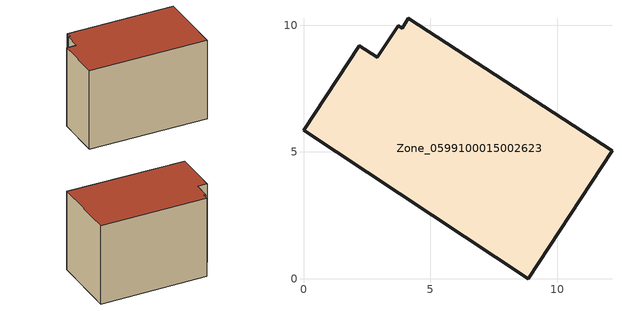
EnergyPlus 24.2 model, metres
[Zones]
Zone_0599100015002623
 floor ground (C_G): 12.16,5.04 8.85,0 0,5.85 2.19,9.2 2.92,8.73 3.73,9.97 3.88,9.88 4.14,10.28 z0.74
 wall outside (C_F): 2.19,9.2 0,5.85 8.85,0 12.16,5.04 4.14,10.28 3.88,9.88 3.73,9.97 2.92,8.73 2.19,9.2 z0.74:8.1
 roof outside (C_R): 4.14,10.28 3.88,9.88 3.73,9.97 2.92,8.73 2.19,9.2 0,5.85 8.85,0 12.16,5.04 z8.1
[BUILDING]
Pand.0599100015002623: North Axis=0; Terrain=City; Loads Convergence Tolerance Value=0.04; Temperature Convergence Tolerance Value=0.4; Solar Distribution=FullExterior; Maximum Number of Warmup Days=25; Minimum Number of Warmup Days=1
[Site:Location]
Rotterdam.The.Hague.AP_ZH_NLD Design_Conditions: Latitude=51.96; Longitude=4.45; Time Zone=1; Elevation=-4.5
[SITE:GROUNDTEMPERATURE:BUILDINGSURFACE]
18, 18, 18, 18, 18, 18, 18, 18, 18, 18, 18, 18
[MATERIAL] Thermal Absorptance=0.9; Solar Absorptance=0.7; Visible Absorptance=0.7
Name | Roughness | Thickness | Conductivity | Density | Specific Heat
G.TI.1965-1974 | MediumSmooth | 0.15 | 0.882353 | 540 | 1210
F.TI.1965-1974 | Rough | 0.3 | 0.697674 | 1920 | 840
R.TI.1965-1974 | MediumRough | 0.2 | 0.232558 | 1500 | 1000
[CONSTRUCTION]
C_G: G.TI.1965-1974
C_F: F.TI.1965-1974
C_R: R.TI.1965-1974
[ZONE]
Zone_0599100015002623: Type=1; Multiplier=1; Ceiling Height=Autocalculate; Volume=Autocalculate; Floor Area=autocalculate; Part of Total Floor Area=Yes
[ZONEINFILTRATION:DESIGNFLOWRATE]
Infil_Zone_0599100015002623: Zone or ZoneList or Space or SpaceList=Zone_0599100015002623; Schedule=AlwaysOn; Design Flow Rate Calculation Method=Flow/Area; Flow Rate per Floor Area=0.003; Constant Term Coefficient=1; Temperature Term Coefficient=0; Velocity Term Coefficient=0; Velocity Squared Term Coefficient=0
[HVACTEMPLATE:ZONE:IDEALLOADSAIRSYSTEM]
Zone_0599100015002623: Maximum Heating Supply Air Temperature=50; Minimum Cooling Supply Air Temperature=13; Maximum Heating Supply Air Humidity Ratio=0.0156; Minimum Cooling Supply Air Humidity Ratio=0.0077; Heating Limit=NoLimit; Cooling Limit=NoLimit; Dehumidification Control Type=ConstantSensibleHeatRatio; Cooling Sensible Heat Ratio=0.7; Dehumidification Setpoint=60; Humidification Control Type=None; Humidification Setpoint=30; Outdoor Air Method=None; Outdoor Air Flow Rate per Person=0.00944; Outdoor Air Flow Rate per Zone Floor Area=0; Outdoor Air Flow Rate per Zone=0; Demand Controlled Ventilation Type=None; Outdoor Air Economizer Type=NoEconomizer; Heat Recovery Type=None; Sensible Heat Recovery Effectiveness=0.7; Latent Heat Recovery Effectiveness=0.65
[ZONECONTROL:THERMOSTAT]
ThermostatControl_Zone_0599100015002623: Zone or ZoneList=Zone_0599100015002623; Control Type Schedule=DualSetpointControlType; Control 1=Thermostat_Zone_0599100015002623; Temperature Difference Between Cutout And Setpoint=0
[THERMOSTATSETPOINT:DUALSETPOINT]
Thermostat_Zone_0599100015002623: Heating Setpoint Temperature Schedule=HeatingSetpoint_Zone_0599100015002623; Cooling Setpoint Temperature Schedule=CoolingSetpoint_Zone_0599100015002623
[SCHEDULE:COMPACT]
HeatingSetpoint_Zone_0599100015002623: Through: 12/31, For: AllDays, Until: 24:00, 21
CoolingSetpoint_Zone_0599100015002623: Through: 12/31, For: AllDays, Until: 24:00, 24
DualSetpointControlType: Through: 12/31, For: AllDays, Until: 24:00, 4
AlwaysOn: Through: 12/31, For: AllDays, Until: 24:00, 1
